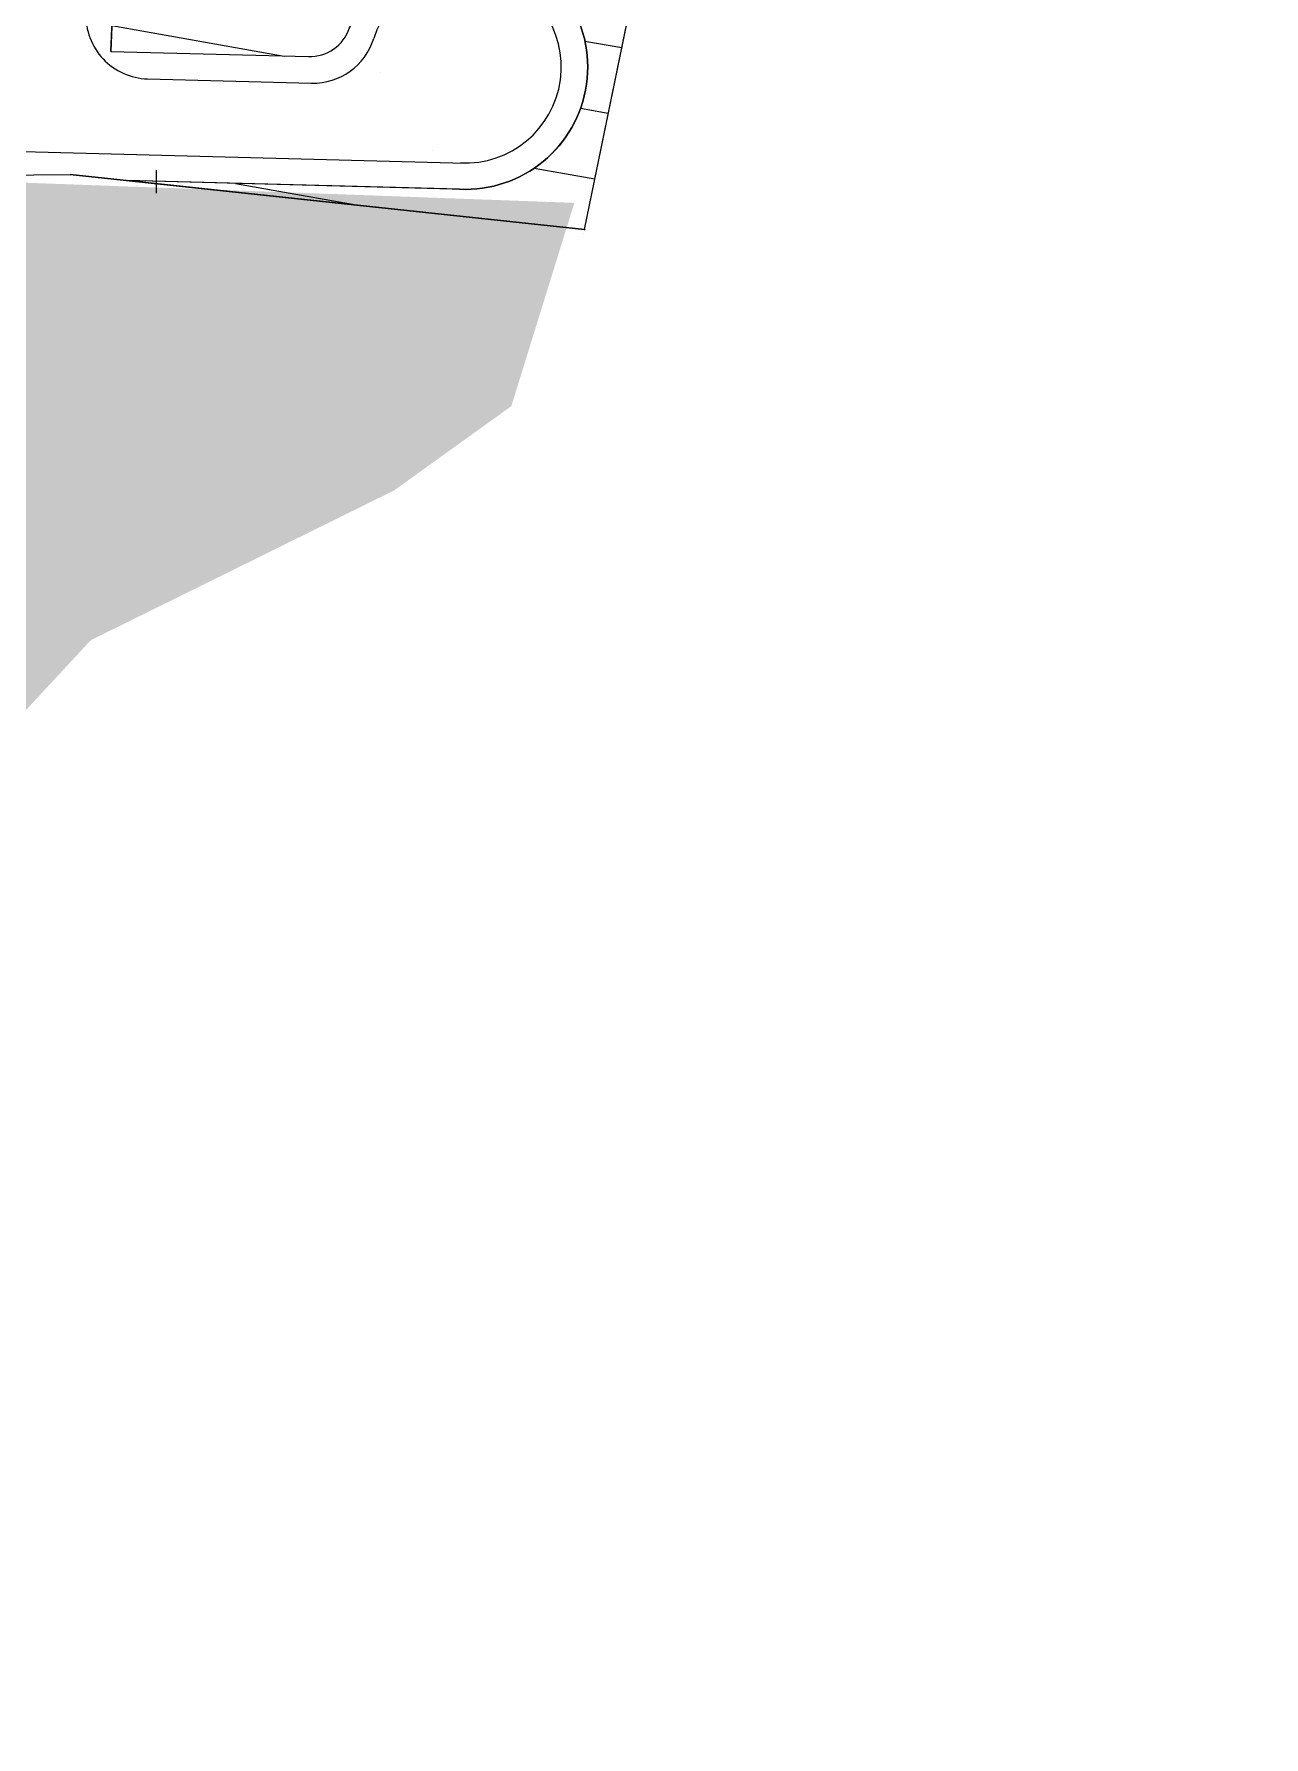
# Model space of a CAD drawing. Header units: millimetres. Extents: x 1794 to 8081, y 409 to 2272.
# Drawn here: x 7949.6 to 8066.2, y 591.5 to 753 of the extents above; entities that cross this region are included whole.
import ezdxf

# ---------------------------------------------------------------- set-up
doc = ezdxf.new("R2010")
doc.units = ezdxf.units.MM
for name, color, linetype in [('03 - CALÇADA', 1, 'Continuous'), ('DIMENSOES', 1, 'Continuous'), ('HATCH', 8, 'Continuous'), ('LOTES', 2, 'Continuous'), ('Poligonal', 3, 'Continuous'), ('Pontos', 2, 'Continuous'), ('QUADRAS', 3, 'Continuous'), ('TEXTO-80', 3, 'Continuous')]:
    doc.layers.add(name, color=color, linetype=linetype)
doc.layers.add('Hach Verde', color=7, linetype='Continuous', true_color=0xb5b2b0)

msp = doc.modelspace()

# ---------------------------------------------------------------- hatches: boundary and pattern name
at = {"layer": 'Hach Verde', "ltscale": 12}
h = msp.add_hatch(dxfattribs=at)
h.set_pattern_fill('GRASS', color=256, scale=0.2, angle=360.28122, style=0)
h.set_pattern_definition([(90.28122, (2838.171, -284.8447), (-3.6096874, 3.574426), [0.9525, -6.2317]), (45.28122, (2838.171, -284.8447), (-3.60969, 3.5744285), [0.9525, -4.1275]), (135.28122, (2838.171, -284.8447), (-3.5744285, -3.60969), [0.9525, -4.1275])])
edge = h.paths.add_edge_path()
edge.add_line((7954.981, 695.547), (7983.718, 709.736))
edge.add_line((7983.718, 709.736), (7994.858, 717.742))
edge.add_line((7994.858, 717.742), (8000.831, 737.019))
edge.add_line((8000.831, 737.019), (7991.689, 737.355))
edge.add_arc((7991.289, 746.281), 8.935, 263.23426, 272.56213, ccw=False)
edge.add_line((7990.237, 737.408), (7835.439, 743.089))
edge.add_arc((7835.311, 739.592), 3.5, 87.89819, 177.69311)
edge.add_line((7831.814, 739.732), (7829.967, 693.897))
edge.add_line((7829.967, 693.897), (7819.3, 429.107))
edge.add_arc((7803.682, 430.702), 15.7, 266.18784, 354.17014, ccw=False)
edge.add_line((7802.638, 415.037), (7818.677, 413.577))
edge.add_line((7818.677, 413.577), (7873.676, 410.95))
edge.add_line((7873.676, 410.95), (7883.484, 411.527))
edge.add_line((7883.484, 411.527), (7910.365, 420.953))
edge.add_line((7910.365, 420.953), (7907.07, 438.642))
edge.add_line((7907.07, 438.642), (7910.037, 462.236))
edge.add_line((7910.037, 462.236), (7909.964, 469.38))
edge.add_line((7909.964, 469.38), (7907.164, 477.402))
edge.add_line((7907.164, 477.402), (7895.783, 495.395))
edge.add_line((7895.783, 495.395), (7883.821, 524.445))
edge.add_line((7883.821, 524.445), (7882.871, 539.798))
edge.add_line((7882.871, 539.798), (7884.497, 546.397))
edge.add_line((7884.497, 546.397), (7895.037, 568.259))
edge.add_line((7895.037, 568.259), (7926.685, 602.395))
edge.add_line((7926.685, 602.395), (7937.819, 666.165))
edge.add_line((7937.819, 666.165), (7944.344, 684.077))
edge.add_line((7944.344, 684.077), (7954.981, 695.547))
at = {"layer": 'HATCH'}
h = msp.add_hatch(dxfattribs=at)
h.set_pattern_fill('ANSI31', color=256, scale=2, angle=125, style=0)
h.set_pattern_definition([(170, (7956.8845, 734.494), (-1.10267, -6.25353), [])])
edge = h.paths.add_edge_path()
edge.add_line((8066.22, 982.261), (7966.081, 982.261))
edge.add_line((7966.081, 982.261), (7965.667, 971.858))
edge.add_line((7965.667, 971.858), (7972.575, 971.582))
edge.add_line((7972.575, 971.582), (7976.166, 971.439))
edge.add_line((7976.166, 971.439), (7979.293, 972.395))
edge.add_line((7979.293, 972.395), (7986.174, 976.497))
edge.add_line((7986.174, 976.497), (7994.33, 977.991))
edge.add_line((7994.33, 977.991), (8002.243, 976.587))
edge.add_line((8002.243, 976.587), (8009.624, 972.169))
edge.add_line((8009.624, 972.169), (8014.941, 965.198))
edge.add_line((8014.941, 965.198), (8017.161, 957.768))
edge.add_line((8017.161, 957.768), (8016.478, 948.792))
edge.add_line((8016.478, 948.792), (8013.601, 942.436))
edge.add_arc((7994.33, 954.991), 23, 224.01871, 326.91625, ccw=False)
edge.add_arc((7974.914, 936.229), 4, 44.01871, 83.90018)
edge.add_arc((7974.914, 936.229), 4, 83.90009, 87.71902)
edge.add_line((7975.073, 940.226), (7964.424, 940.65))
edge.add_line((7964.424, 940.65), (7956.885, 751.373))
edge.add_line((7956.885, 751.373), (7975.613, 750.887))
edge.add_arc((7975.717, 754.886), 4, 268.51519, 341.35359)
edge.add_arc((7990.498, 749.898), 11.6, -92.79992, 161.35359, ccw=False)
edge.add_line((7989.932, 738.312), (7958.419, 739.129))
edge.add_line((7958.419, 739.129), (8001.787, 734.494))
edge.add_line((8001.787, 734.494), (8015.124, 799.368))
edge.add_line((8015.124, 799.368), (8012.661, 809.679))
edge.add_line((8012.661, 809.679), (8016.323, 836.84))
edge.add_line((8016.323, 836.84), (8032.444, 859.003))
edge.add_line((8032.444, 859.003), (8020.738, 872.3))
edge.add_line((8020.738, 872.3), (8005.257, 894.005))
edge.add_line((8005.257, 894.005), (8004.701, 905.232))
edge.add_line((8004.701, 905.232), (8016.6, 945.096))
edge.add_line((8016.6, 945.096), (8024.195, 959.271))
edge.add_line((8024.195, 959.271), (8050.96, 963.071))
edge.add_line((8050.96, 963.071), (8058.741, 967.264))
edge.add_line((8058.741, 967.264), (8066.22, 982.261))

# ---------------------------------------------------------------- linework, layer by layer
at = {"layer": '03 - CALÇADA'}
for p, q in [((7960.368, 748.781), (7975.922, 748.378)), ((7879.543, 743.674), (7990.498, 740.798))]:
    msp.add_line(p, q, dxfattribs=at)
for centre, radius, start, end in [((7990.498, 749.898), 9.1, 267.03038, 162.74822), ((7960.523, 754.779), 6, 177.71902, 268.51519), ((7960.523, 754.779), 6, 177.71902, 268.51519), ((7976.078, 754.376), 6, 268.51519, 342.74822)]:
    msp.add_arc(centre, radius, start, end, dxfattribs=at)
at = {"layer": 'DIMENSOES'}
for p, q in [((7959.439, 738.639), (7959.439, 738.639)), ((7959.439, 738.639), (7959.439, 738.639)), ((7959.561, 739.007), (7959.561, 739.007))]:
    msp.add_line(p, q, dxfattribs=at)
at = {"layer": 'LOTES'}
msp.add_line((7961.226, 737.933), (7961.226, 740.12), dxfattribs=at)
at = {"layer": 'Poligonal', "color": 7}
for p, q in [((8001.787, 734.494), (8015.124, 799.368)), ((7939.136, 739.61), (7953.012, 739.707)), ((7953.012, 739.707), (8001.787, 734.494)), ((8001.787, 734.494), (7953.012, 739.707)), ((7953.012, 739.707), (8001.787, 734.494)), ((8001.787, 734.494), (7953.012, 739.707)), ((7953.012, 739.707), (8001.787, 734.494)), ((8001.787, 734.494), (7953.012, 739.707)), ((7953.012, 739.707), (8001.787, 734.494)), ((8001.787, 734.494), (7953.012, 739.707)), ((7953.012, 739.707), (8001.787, 734.494)), ((8001.787, 734.494), (7953.012, 739.707)), ((7953.012, 739.707), (8001.787, 734.494)), ((8001.787, 734.494), (7953.012, 739.707)), ((7953.012, 739.707), (8001.787, 734.494)), ((8001.787, 734.494), (7953.012, 739.707)), ((7953.012, 739.707), (8001.787, 734.494)), ((8001.787, 734.494), (7953.012, 739.707)), ((7953.012, 739.707), (8001.787, 734.494)), ((8001.787, 734.494), (7953.012, 739.707)), ((7953.012, 739.707), (8001.787, 734.494)), ((8001.787, 734.494), (7953.012, 739.707)), ((7953.012, 739.707), (8001.787, 734.494)), ((8001.787, 734.494), (7953.012, 739.707)), ((7953.012, 739.707), (8001.787, 734.494))]:
    msp.add_line(p, q, dxfattribs=at)
at = {"layer": 'Poligonal'}
for p, q in [((8001.663, 734.107), (8001.663, 734.107)), ((8001.663, 734.107), (8001.663, 734.107)), ((8001.663, 734.107), (8001.663, 734.107)), ((8001.663, 734.107), (8001.663, 734.107)), ((8001.663, 734.107), (8001.663, 734.107)), ((8001.663, 734.107), (8001.663, 734.107)), ((8001.663, 734.107), (8001.663, 734.107)), ((8001.663, 734.107), (8001.663, 734.107)), ((8001.663, 734.107), (8001.663, 734.107)), ((8001.663, 734.107), (8001.663, 734.107)), ((8001.663, 734.107), (8001.663, 734.107)), ((8001.663, 734.107), (8001.663, 734.107)), ((8001.663, 734.107), (8001.663, 734.107)), ((8001.663, 734.107), (8001.663, 734.107)), ((8001.663, 734.107), (8001.663, 734.107)), ((8001.663, 734.107), (8001.663, 734.107)), ((8001.663, 734.107), (8001.663, 734.107)), ((8001.663, 734.107), (8001.663, 734.107)), ((8001.663, 734.107), (8001.663, 734.107)), ((8001.663, 734.107), (8001.663, 734.107)), ((8001.663, 734.107), (8001.663, 734.107)), ((8001.663, 734.107), (8001.663, 734.107)), ((8001.663, 734.107), (8001.663, 734.107)), ((8001.663, 734.107), (8001.663, 734.107)), ((8001.663, 734.107), (8001.663, 734.107)), ((8001.663, 734.107), (8001.663, 734.107)), ((8001.663, 734.107), (8001.663, 734.107)), ((8001.663, 734.107), (8001.663, 734.107)), ((8001.663, 734.107), (8001.663, 734.107)), ((8001.663, 734.107), (8001.663, 734.107)), ((8001.663, 734.107), (8001.663, 734.107)), ((8001.663, 734.107), (8001.663, 734.107)), ((8001.663, 734.107), (8001.663, 734.107)), ((8001.663, 734.107), (8001.663, 734.107)), ((8001.663, 734.107), (8001.663, 734.107)), ((8001.663, 734.107), (8001.663, 734.107)), ((8001.663, 734.107), (8001.663, 734.107)), ((8001.663, 734.107), (8001.663, 734.107)), ((8001.663, 734.107), (8001.663, 734.107)), ((8001.663, 734.107), (8001.663, 734.107)), ((8001.663, 734.107), (8001.663, 734.107)), ((8001.663, 734.107), (8001.663, 734.107)), ((8001.663, 734.107), (8001.663, 734.107)), ((8001.663, 734.107), (8001.663, 734.107)), ((8001.663, 734.107), (8001.663, 734.107)), ((8001.663, 734.107), (8001.663, 734.107)), ((8001.663, 734.107), (8001.663, 734.107)), ((8001.663, 734.107), (8001.663, 734.107)), ((8001.663, 734.107), (8001.663, 734.107)), ((8001.663, 734.107), (8001.663, 734.107)), ((8001.663, 734.107), (8001.663, 734.107)), ((8001.663, 734.107), (8001.663, 734.107)), ((8001.663, 734.107), (8001.663, 734.107)), ((8001.663, 734.107), (8001.663, 734.107)), ((8001.663, 734.107), (8001.663, 734.107)), ((8001.663, 734.107), (8001.663, 734.107)), ((8001.663, 734.107), (8001.663, 734.107)), ((8001.663, 734.107), (8001.663, 734.107)), ((8001.663, 734.107), (8001.663, 734.107)), ((8001.663, 734.107), (8001.663, 734.107)), ((8001.663, 734.107), (8001.663, 734.107)), ((8001.663, 734.107), (8001.663, 734.107)), ((8001.663, 734.107), (8001.663, 734.107)), ((8001.663, 734.107), (8001.663, 734.107)), ((8001.663, 734.107), (8001.663, 734.107)), ((8001.663, 734.107), (8001.663, 734.107)), ((8001.663, 734.107), (8001.663, 734.107)), ((8001.663, 734.107), (8001.663, 734.107)), ((8001.663, 734.107), (8001.663, 734.107)), ((8001.663, 734.107), (8001.663, 734.107)), ((8001.663, 734.107), (8001.663, 734.107)), ((8001.663, 734.107), (8001.663, 734.107)), ((8001.663, 734.107), (8001.663, 734.107)), ((8001.663, 734.107), (8001.663, 734.107)), ((8001.663, 734.107), (8001.663, 734.107)), ((8001.663, 734.107), (8001.663, 734.107)), ((8001.663, 734.107), (8001.663, 734.107)), ((8001.663, 734.107), (8001.663, 734.107)), ((8001.663, 734.107), (8001.663, 734.107)), ((8001.663, 734.107), (8001.663, 734.107)), ((8001.663, 734.107), (8001.663, 734.107)), ((8001.663, 734.107), (8001.663, 734.107)), ((8001.663, 734.107), (8001.663, 734.107)), ((8001.663, 734.107), (8001.663, 734.107)), ((8001.663, 734.107), (8001.663, 734.107)), ((8001.663, 734.107), (8001.663, 734.107)), ((8001.663, 734.107), (8001.663, 734.107)), ((8001.663, 734.107), (8001.663, 734.107)), ((8001.663, 734.107), (8001.663, 734.107)), ((8001.663, 734.107), (8001.663, 734.107)), ((8001.663, 734.107), (8001.663, 734.107)), ((8001.663, 734.107), (8001.663, 734.107)), ((8001.663, 734.107), (8001.663, 734.107)), ((8001.663, 734.107), (8001.663, 734.107)), ((8001.663, 734.107), (8001.663, 734.107)), ((8001.663, 734.107), (8001.663, 734.107)), ((8001.787, 734.494), (8001.787, 734.494)), ((8001.787, 734.494), (8001.787, 734.494)), ((8001.787, 734.494), (8001.787, 734.494)), ((8001.787, 734.494), (8001.787, 734.494)), ((8001.787, 734.494), (8001.787, 734.494)), ((8001.787, 734.494), (8001.787, 734.494)), ((8001.787, 734.494), (8001.787, 734.494)), ((8001.787, 734.494), (8001.787, 734.494)), ((8001.787, 734.494), (8001.787, 734.494)), ((8001.787, 734.494), (8001.787, 734.494)), ((8001.787, 734.494), (8001.787, 734.494)), ((8001.787, 734.494), (8001.787, 734.494)), ((8001.787, 734.494), (8001.787, 734.494)), ((8001.787, 734.494), (8001.787, 734.494)), ((8001.787, 734.494), (8001.787, 734.494)), ((8001.787, 734.494), (8001.787, 734.494)), ((8001.787, 734.494), (8001.787, 734.494)), ((8001.787, 734.494), (8001.787, 734.494)), ((8001.787, 734.494), (8001.787, 734.494)), ((8001.787, 734.494), (8001.787, 734.494)), ((8001.787, 734.494), (8001.787, 734.494)), ((8001.787, 734.494), (8001.787, 734.494)), ((8001.787, 734.494), (8001.787, 734.494)), ((8001.787, 734.494), (8001.787, 734.494)), ((8001.787, 734.494), (8001.787, 734.494)), ((8001.787, 734.494), (8001.787, 734.494)), ((8001.787, 734.494), (8001.787, 734.494)), ((8001.787, 734.494), (8001.787, 734.494)), ((8001.787, 734.494), (8001.787, 734.494)), ((8001.787, 734.494), (8001.787, 734.494)), ((8001.787, 734.494), (8001.787, 734.494)), ((8001.787, 734.494), (8001.787, 734.494))]:
    msp.add_line(p, q, dxfattribs=at)
msp.add_lwpolyline([(7964.424, 940.65), (7956.885, 751.373), (7975.613, 750.887, 0.328969), (7979.507, 753.607, -2.0090586), (7989.932, 738.312)], format="xyb", dxfattribs=at)
msp.add_lwpolyline([(7990.464, 738.298), (7958.419, 739.129), (8001.787, 734.494), (7958.419, 739.129), (8001.787, 734.494), (7958.419, 739.129), (8001.787, 734.494), (7958.419, 739.129), (8001.787, 734.494), (7958.419, 739.129), (8001.787, 734.494), (7958.419, 739.129), (8001.787, 734.494), (7958.419, 739.129), (8001.787, 734.494), (7958.419, 739.129), (8001.787, 734.494), (7958.419, 739.129), (8001.787, 734.494), (7958.419, 739.129), (8001.787, 734.494), (7958.419, 739.129), (8001.787, 734.494), (7958.419, 739.129), (8001.787, 734.494), (8015.124, 799.368)], dxfattribs=at)
at = {"layer": 'Pontos'}
msp.add_point((8001.787, 734.494), dxfattribs=at)
msp.add_point((8001.787, 734.494), dxfattribs=at)
at = {"layer": 'QUADRAS'}
msp.add_line((7956.885, 751.373), (7964.677, 947.019), dxfattribs=at)
at = {"layer": 'QUADRAS', "ltscale": 0.6}
msp.add_line((7956.885, 751.373), (7975.613, 750.887), dxfattribs=at)
at = {"layer": 'QUADRAS'}
msp.add_lwpolyline([(7964.424, 940.65), (7956.885, 751.373), (7975.613, 750.887, 0.328969), (7979.507, 753.607, -2.0090586), (7989.932, 738.312), (7958.419, 739.129), (8001.787, 734.494), (8015.124, 799.368)], format="xyb", dxfattribs=at)
at = {"layer": 'QUADRAS', "ltscale": 0.6}
for centre, radius, start, end in [((7990.498, 749.898), 11.6, 267.20008, 161.35359), ((7975.717, 754.886), 4, 268.51519, 341.35359)]:
    msp.add_arc(centre, radius, start, end, dxfattribs=at)
at = {"layer": 'TEXTO-80'}
msp.add_line((8001.787, 734.494), (8015.124, 799.368), dxfattribs=at)
msp.add_line((8001.787, 734.494), (8015.124, 799.368), dxfattribs=at)

doc.saveas('drawing.dxf')
